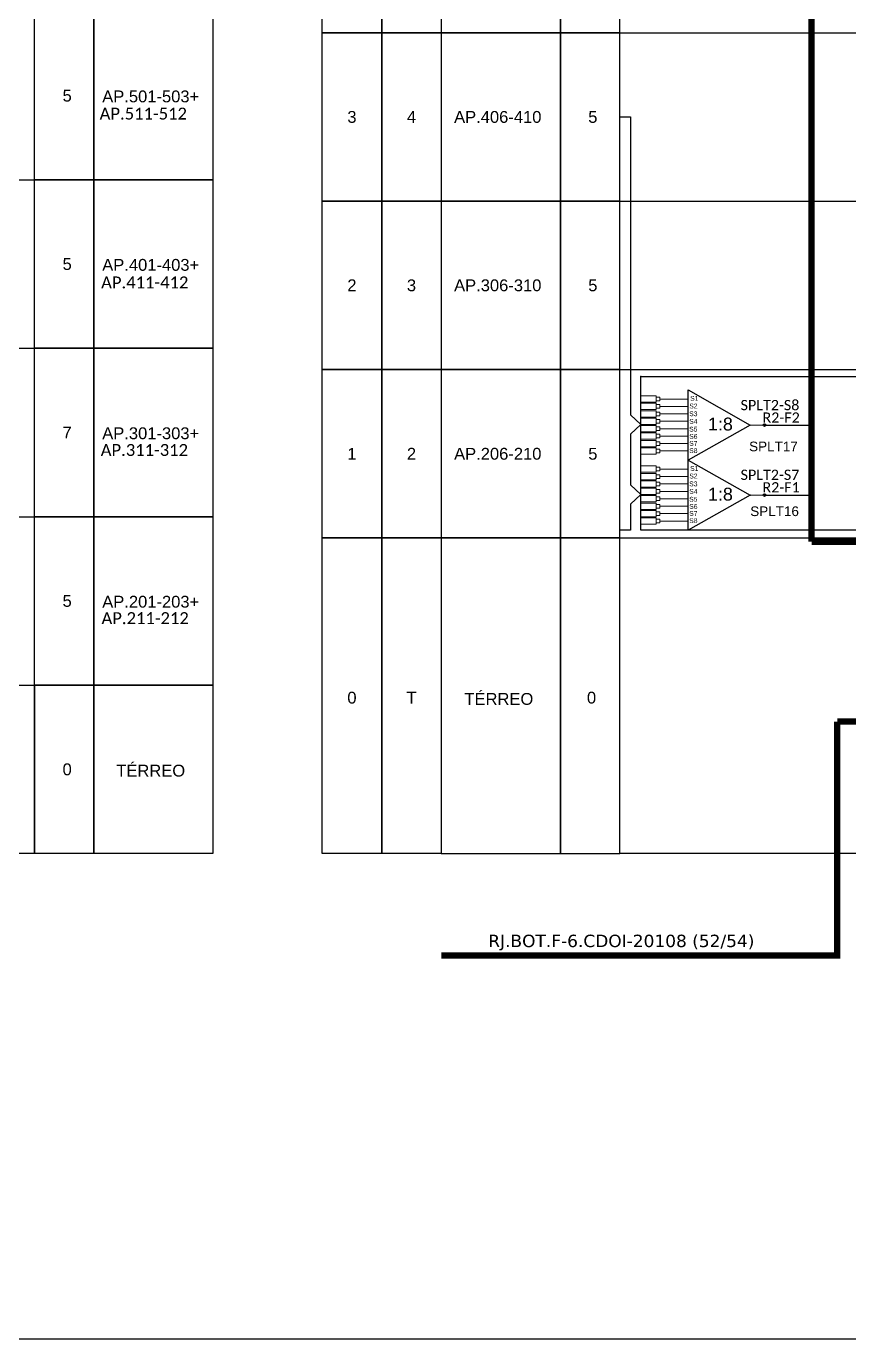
# Model space of a CAD drawing. Header units: millimetres. Extents: x 35553 to 36391, y 58449 to 59043.
# Drawn here: x 36098.6 to 36226.4, y 58448.6 to 58652.7 of the extents above; entities that cross this region are included whole.
import ezdxf
from ezdxf.enums import TextEntityAlignment as Align

# ---------------------------------------------------------------- set-up
doc = ezdxf.new("R2010")
doc.units = ezdxf.units.MM
doc.layers.add('40.1-ETIQUETAS', color=1, linetype='Continuous', lineweight=20)
doc.styles.add('ARIAL', font='arial.ttf')
doc.styles.add('siredit', font='verdana.ttf')
doc.styles.add('WMF-Calibri0', font='calibri.ttf')

# ---------------------------------------------------------------- blocks, each defined once
blk = doc.blocks.new('A$C415C251F')
at = {"color": 3}
blk.add_point((0, 0), dxfattribs=at)

msp = doc.modelspace()

# ---------------------------------------------------------------- hatches: boundary and pattern name
h = msp.add_hatch(color=3)
h.dxf.hatch_style = 1
edge = h.paths.add_edge_path()
edge.add_arc((36213.33, 58590.71), 0.205, 0, 360)
h = msp.add_hatch(color=3)
h.dxf.hatch_style = 1
edge = h.paths.add_edge_path()
edge.add_arc((36213.33, 58579.82), 0.205, 0, 360)

# ---------------------------------------------------------------- linework, layer by layer
for p, q in [((36185.12, 58651.73), (36344.9, 58651.73)), ((36099.8, 58628.84), (36127.58, 58628.84)), ((36185.12, 58625.54), (36344.9, 58625.54)), ((36099.8, 58602.65), (36127.58, 58602.65)), ((36185.12, 58599.34), (36344.9, 58599.34)), ((36099.8, 58576.45), (36127.58, 58576.45)), ((36185.12, 58573.15), (36344.9, 58573.15))]:
    msp.add_line(p, q)
at = {"color": 0}
for p, q in [((36185.12, 58651.73), (36344.9, 58651.73)), ((36099.8, 58628.84), (36099.81, 58628.84)), ((36099.8, 58628.84), (36099.81, 58628.84)), ((36185.12, 58625.54), (36344.9, 58625.54)), ((36099.8, 58602.65), (36099.81, 58602.65)), ((36099.8, 58602.65), (36099.81, 58602.65)), ((36185.12, 58599.34), (36344.9, 58599.34)), ((36099.8, 58576.45), (36099.81, 58576.45)), ((36099.8, 58576.45), (36099.81, 58576.45)), ((36185.12, 58573.15), (36344.9, 58573.15)), ((36190.85, 58524.06), (36190.85, 58573.15)), ((36030.61, 58550.26), (36099.81, 58550.26)), ((36099.81, 58550.26), (36109.07, 58550.26)), ((36099.81, 58524.06), (36099.81, 58550.26)), ((36099.81, 58550.26), (36099.81, 58524.06)), ((36109.07, 58550.26), (36127.58, 58550.26)), ((36109.07, 58524.06), (36109.07, 58550.26)), ((36109.07, 58550.26), (36109.07, 58524.06)), ((36127.58, 58550.26), (36127.58, 58524.06)), ((36099.81, 58524.06), (36030.61, 58524.06)), ((36109.07, 58524.06), (36099.81, 58524.06)), ((36127.58, 58524.06), (36109.07, 58524.06)), ((36247.92, 58524.06), (36190.85, 58524.06))]:
    msp.add_line(p, q, dxfattribs=at)
for points in [[(35552.65, 58448.6), (36391.22, 58448.6), (36391.22, 59042.6), (35552.65, 59042.6), (35552.65, 58448.6)], [(36030.61, 58628.84), (36099.81, 58628.84)], [(36030.61, 58602.65), (36099.81, 58602.65)], [(36030.61, 58576.45), (36099.81, 58576.45)], [(36030.61, 58550.26), (36099.81, 58550.26)]]:
    msp.add_lwpolyline(points)
at = {"color": 6, "const_width": 1}
for points in [[(36220.63, 58696.62), (36220.63, 58572.55)], [(36300.27, 58572.55), (36220.63, 58572.55)]]:
    msp.add_lwpolyline(points, dxfattribs=at)
at = {"color": 0}
for points in [[(36144.56, 58677.93), (36153.81, 58677.93), (36153.81, 58651.73), (36144.56, 58651.73)], [(36153.81, 58677.93), (36163.07, 58677.93), (36163.07, 58651.73), (36153.81, 58651.73)], [(36181.59, 58677.93), (36163.07, 58677.93), (36163.07, 58651.73), (36181.59, 58651.73)], [(36190.85, 58677.93), (36181.59, 58677.93), (36181.59, 58651.73), (36190.85, 58651.73)], [(36099.81, 58655.04), (36109.07, 58655.04), (36109.07, 58628.84), (36099.81, 58628.84)], [(36109.07, 58655.04), (36127.58, 58655.04), (36127.58, 58628.84), (36109.07, 58628.84)], [(36144.56, 58651.73), (36153.81, 58651.73), (36153.81, 58625.54), (36144.56, 58625.54)], [(36153.81, 58651.73), (36163.07, 58651.73), (36163.07, 58625.54), (36153.81, 58625.54)], [(36181.59, 58651.73), (36163.07, 58651.73), (36163.07, 58625.54), (36181.59, 58625.54)], [(36190.85, 58651.73), (36181.59, 58651.73), (36181.59, 58625.54), (36190.85, 58625.54)], [(36099.81, 58628.84), (36109.07, 58628.84), (36109.07, 58602.65), (36099.81, 58602.65)], [(36109.07, 58628.84), (36127.58, 58628.84), (36127.58, 58602.65), (36109.07, 58602.65)], [(36144.56, 58625.54), (36153.81, 58625.54), (36153.81, 58599.34), (36144.56, 58599.34)], [(36153.81, 58625.54), (36163.07, 58625.54), (36163.07, 58599.34), (36153.81, 58599.34)], [(36181.59, 58625.54), (36163.07, 58625.54), (36163.07, 58599.34), (36181.59, 58599.34)], [(36190.85, 58625.54), (36181.59, 58625.54), (36181.59, 58599.34), (36190.85, 58599.34)], [(36099.81, 58602.65), (36109.07, 58602.65), (36109.07, 58576.45), (36099.81, 58576.45)], [(36109.07, 58602.65), (36127.58, 58602.65), (36127.58, 58576.45), (36109.07, 58576.45)], [(36144.56, 58599.34), (36153.81, 58599.34), (36153.81, 58573.15), (36144.56, 58573.15)], [(36153.81, 58599.34), (36163.07, 58599.34), (36163.07, 58573.15), (36153.81, 58573.15)], [(36181.59, 58599.34), (36163.07, 58599.34), (36163.07, 58573.15), (36181.59, 58573.15)], [(36190.85, 58599.34), (36181.59, 58599.34), (36181.59, 58573.15), (36190.85, 58573.15)], [(36099.81, 58576.45), (36109.07, 58576.45), (36109.07, 58550.26), (36099.81, 58550.26)], [(36109.07, 58576.45), (36127.58, 58576.45), (36127.58, 58550.26), (36109.07, 58550.26)], [(36144.56, 58573.15), (36153.81, 58573.15), (36153.81, 58524.06), (36144.56, 58524.06)], [(36153.81, 58573.15), (36163.07, 58573.15), (36163.07, 58524.06), (36153.81, 58524.06)], [(36181.59, 58573.15), (36163.07, 58573.15), (36163.07, 58524.06), (36181.59, 58524.06)], [(36190.85, 58573.15), (36181.59, 58573.15), (36181.59, 58524.06), (36190.85, 58524.06)]]:
    msp.add_lwpolyline(points, close=True, dxfattribs=at)
at = {"color": 3}
for points in [[(36190.85, 58638.63), (36192.5, 58638.63), (36192.5, 58592.3), (36194.07, 58590.8), (36192.5, 58589.29), (36192.5, 58588.13)], [(36192.5, 58588.13), (36192.5, 58588.13), (36192.5, 58581.41), (36194.07, 58579.9), (36192.5, 58578.39), (36192.5, 58574.37), (36190.85, 58574.37)]]:
    msp.add_lwpolyline(points, dxfattribs=at)
at = {"color": 0}
for points in [[(36030.61, 58628.84), (36099.81, 58628.84)], [(36030.61, 58602.65), (36099.81, 58602.65)], [(36030.61, 58576.45), (36099.81, 58576.45)]]:
    msp.add_lwpolyline(points, dxfattribs=at)
at = {"color": 1}
msp.add_lwpolyline([(36194.07, 58598.26), (36247.2, 58598.26), (36247.2, 58574.37), (36194.07, 58574.37)], close=True, dxfattribs=at)
for points in [[(36247.2, 58574.37), (36247.2, 58574.37), (36247.2, 58574.37), (36194.07, 58574.37), (36194.07, 58597.16), (36194.07, 58597.16)], [(36201.44, 58596.16), (36211.1, 58590.71), (36201.44, 58585.26), (36201.44, 58596.16)], [(36201.44, 58585.26), (36211.1, 58579.82), (36201.44, 58574.37), (36201.44, 58585.26)]]:
    msp.add_lwpolyline(points, dxfattribs=at)
at = {"color": 3, "lineweight": 0}
for points in [[(36196.48, 58595.24), (36194.07, 58595.24)], [(36196.48, 58594.25), (36194.07, 58594.25)], [(36196.48, 58594.09), (36194.07, 58594.09)], [(36196.48, 58595.24), (36196.48, 58594.25)], [(36196.48, 58594.09), (36196.48, 58593.1)], [(36197.06, 58594.75), (36201.44, 58594.75)], [(36196.48, 58593.1), (36194.07, 58593.1)], [(36196.48, 58592.94), (36194.07, 58592.94)], [(36196.48, 58591.95), (36194.07, 58591.95)], [(36196.48, 58591.78), (36194.07, 58591.78)], [(36196.48, 58592.94), (36196.48, 58591.95)], [(36196.48, 58591.78), (36196.48, 58590.8)], [(36201.44, 58593.6), (36197.06, 58593.6)], [(36201.44, 58592.44), (36197.06, 58592.44)], [(36196.48, 58590.8), (36194.07, 58590.8)], [(36196.48, 58590.63), (36194.07, 58590.63)], [(36196.48, 58589.64), (36194.07, 58589.64)], [(36196.48, 58590.63), (36196.48, 58589.64)], [(36201.44, 58591.29), (36197.06, 58591.29)], [(36201.44, 58590.14), (36197.06, 58590.14)], [(36196.48, 58589.48), (36194.07, 58589.48)], [(36196.48, 58588.49), (36194.07, 58588.49)], [(36196.48, 58588.32), (36194.07, 58588.32)], [(36196.48, 58589.48), (36196.48, 58588.49)], [(36196.48, 58588.32), (36196.48, 58587.34)], [(36201.44, 58588.98), (36197.06, 58588.98)], [(36201.44, 58587.83), (36197.06, 58587.83)], [(36196.48, 58587.34), (36194.07, 58587.34)], [(36196.48, 58587.17), (36194.07, 58587.17)], [(36196.48, 58586.18), (36194.07, 58586.18)], [(36196.48, 58587.17), (36196.48, 58586.18)], [(36201.44, 58586.68), (36197.06, 58586.68)], [(36196.48, 58584.34), (36194.07, 58584.34)], [(36196.48, 58584.34), (36196.48, 58583.36)], [(36197.06, 58583.85), (36201.44, 58583.85)], [(36196.48, 58583.36), (36194.07, 58583.36)], [(36196.48, 58583.19), (36194.07, 58583.19)], [(36196.48, 58582.21), (36194.07, 58582.21)], [(36196.48, 58582.04), (36194.07, 58582.04)], [(36196.48, 58583.19), (36196.48, 58582.21)], [(36196.48, 58582.04), (36196.48, 58581.05)], [(36201.44, 58582.7), (36197.06, 58582.7)], [(36201.44, 58581.55), (36197.06, 58581.55)], [(36196.48, 58581.05), (36194.07, 58581.05)], [(36196.48, 58580.89), (36194.07, 58580.89)], [(36196.48, 58579.9), (36194.07, 58579.9)], [(36196.48, 58579.73), (36194.07, 58579.73)], [(36196.48, 58580.89), (36196.48, 58579.9)], [(36196.48, 58579.73), (36196.48, 58578.75)], [(36201.44, 58580.39), (36197.06, 58580.39)], [(36196.48, 58578.75), (36194.07, 58578.75)], [(36196.48, 58578.58), (36194.07, 58578.58)], [(36196.48, 58577.59), (36194.07, 58577.59)], [(36196.48, 58577.43), (36194.07, 58577.43)], [(36196.48, 58578.58), (36196.48, 58577.59)], [(36196.48, 58577.43), (36196.48, 58576.44)], [(36201.44, 58579.24), (36197.06, 58579.24)], [(36201.44, 58578.09), (36197.06, 58578.09)], [(36196.48, 58576.44), (36194.07, 58576.44)], [(36196.48, 58576.27), (36194.07, 58576.27)], [(36196.48, 58576.27), (36196.48, 58575.29)], [(36201.44, 58576.93), (36197.06, 58576.93)], [(36201.44, 58575.78), (36197.06, 58575.78)], [(36196.48, 58575.29), (36194.07, 58575.29)]]:
    msp.add_lwpolyline(points, dxfattribs=at)
for points in [[(36197.06, 58595.03), (36196.48, 58595.03), (36196.48, 58594.46), (36197.06, 58594.46)], [(36197.06, 58593.88), (36196.48, 58593.88), (36196.48, 58593.31), (36197.06, 58593.31)], [(36197.06, 58592.73), (36196.48, 58592.73), (36196.48, 58592.16), (36197.06, 58592.16)], [(36197.06, 58591.58), (36196.48, 58591.58), (36196.48, 58591), (36197.06, 58591)], [(36197.06, 58590.42), (36196.48, 58590.42), (36196.48, 58589.85), (36197.06, 58589.85)], [(36197.06, 58589.27), (36196.48, 58589.27), (36196.48, 58588.7), (36197.06, 58588.7)], [(36197.06, 58588.12), (36196.48, 58588.12), (36196.48, 58587.54), (36197.06, 58587.54)], [(36197.06, 58586.96), (36196.48, 58586.96), (36196.48, 58586.39), (36197.06, 58586.39)], [(36197.06, 58584.14), (36196.48, 58584.14), (36196.48, 58583.57), (36197.06, 58583.57)], [(36197.06, 58582.98), (36196.48, 58582.98), (36196.48, 58582.41), (36197.06, 58582.41)], [(36197.06, 58581.83), (36196.48, 58581.83), (36196.48, 58581.26), (36197.06, 58581.26)], [(36197.06, 58580.68), (36196.48, 58580.68), (36196.48, 58580.11), (36197.06, 58580.11)], [(36197.06, 58579.53), (36196.48, 58579.53), (36196.48, 58578.95), (36197.06, 58578.95)], [(36197.06, 58578.37), (36196.48, 58578.37), (36196.48, 58577.8), (36197.06, 58577.8)], [(36197.06, 58577.22), (36196.48, 58577.22), (36196.48, 58576.65), (36197.06, 58576.65)], [(36197.06, 58576.07), (36196.48, 58576.07), (36196.48, 58575.49), (36197.06, 58575.49)]]:
    msp.add_lwpolyline(points, close=True, dxfattribs=at)
at = {"color": 1, "lineweight": 0}
for points in [[(36211.1, 58590.71), (36213.33, 58590.71)], [(36211.1, 58579.82), (36213.33, 58579.82)]]:
    msp.add_lwpolyline(points, dxfattribs=at)
at = {"color": 6}
for points in [[(36213.53, 58590.71), (36220.63, 58590.71)], [(36213.53, 58579.82), (36220.63, 58579.82)]]:
    msp.add_lwpolyline(points, dxfattribs=at)
at = {"color": 1, "const_width": 1}
for points in [[(36224.62, 58544.59), (36224.62, 58508.21), (36163.09, 58508.21)], [(36237.1, 58544.59), (36224.62, 58544.59), (36224.62, 58544.59), (36224.62, 58544.59)]]:
    msp.add_lwpolyline(points, dxfattribs=at)
at = {"color": 3}
for centre in [(36213.33, 58590.71), (36213.33, 58579.82)]:
    msp.add_circle(centre, 0.205, dxfattribs=at)
msp.add_point((36211.1, 58579.82))

# ---------------------------------------------------------------- block references
at = {"color": 3, "extrusion": (0, 0, -1), "xscale": -1, "zscale": -1}
msp.add_blockref('A$C415C251F', (-36194.07, 58598.26), dxfattribs=at)

# ---------------------------------------------------------------- texts
at = {"color": 0, "style": 'ARIAL'}
for s, p in [('5', (36104.91, 58641.94)), ('AP.501-503+', (36117.9, 58641.82)), ('3', (36149.18, 58638.63)), ('4', (36158.44, 58638.63)), ('AP.406-410', (36171.85, 58638.63)), ('5', (36186.63, 58638.63)), ('5', (36104.91, 58615.75)), ('AP.401-403+', (36117.9, 58615.62)), ('2', (36149.18, 58612.44)), ('3', (36158.44, 58612.44)), ('AP.306-310', (36171.85, 58612.44)), ('5', (36186.63, 58612.44)), ('7', (36104.91, 58589.55)), ('AP.301-303+', (36117.9, 58589.43)), ('1', (36149.18, 58586.24)), ('2', (36158.44, 58586.24)), ('AP.206-210', (36171.85, 58586.24)), ('5', (36186.63, 58586.24)), ('5', (36104.91, 58563.36)), ('AP.201-203+', (36117.9, 58563.23)), ('0', (36149.18, 58548.31)), ('T', (36158.44, 58548.31)), ('TÉRREO', (36172.02, 58548.11)), ('0', (36186.43, 58548.31)), ('0', (36104.91, 58537.16)), ('TÉRREO', (36117.9, 58536.96))]:
    msp.add_text(s, height=1.84, dxfattribs=at).set_placement(p, align=Align.MIDDLE_CENTER)
at = {"color": 0, "style": 'WMF-Calibri0'}
for s, p in [('AP.511-512', (36109.96, 58638.22)), ('AP.411-412', (36110.19, 58611.96)), ('AP.311-312', (36110.13, 58585.9)), ('AP.211-212', (36110.25, 58559.75))]:
    msp.add_text(s, height=1.854, dxfattribs=at).set_placement(p)
at = {"color": 1, "style": 'ARIAL'}
for s, height, p in [('S2', 0.75, (36201.63, 58593.29)), ('S1', 0.75, (36201.76, 58594.48)), ('S3', 0.75, (36201.62, 58592.08)), ('S4', 0.75, (36201.62, 58590.9)), ('1:8', 2, (36204.52, 58589.86)), ('S5', 0.75, (36201.61, 58589.69)), ('S6', 0.75, (36201.62, 58588.57)), ('S7', 0.75, (36201.62, 58587.47)), ('S8', 0.75, (36201.62, 58586.36)), ('S1', 0.75, (36201.76, 58583.58)), ('S2', 0.75, (36201.63, 58582.4)), ('S3', 0.75, (36201.62, 58581.18)), ('S5', 0.75, (36201.61, 58578.79)), ('S4', 0.75, (36201.62, 58580.01)), ('1:8', 2, (36204.52, 58578.96)), ('S6', 0.75, (36201.62, 58577.67)), ('S7', 0.75, (36201.62, 58576.58)), ('S8', 0.75, (36201.62, 58575.46))]:
    msp.add_text(s, height=height, dxfattribs=at).set_placement(p)
at = {"color": 2, "style": 'WMF-Calibri0'}
for s, p in [('SPLT2-S8', (36209.6, 58593.01)), ('SPLT2-S7', (36209.6, 58582.17))]:
    msp.add_text(s, height=1.6, dxfattribs=at).set_placement(p)
at = {"color": 6, "style": 'WMF-Calibri0'}
for s, p in [('R2-F2', (36213.01, 58591.07)), ('R2-F1', (36213, 58580.22))]:
    msp.add_text(s, height=1.6, dxfattribs=at).set_placement(p)
at = {"style": 'ARIAL'}
msp.add_text('SPLT17', height=1.5, dxfattribs=at).set_placement((36214.71, 58586.63), align=Align.CENTER)
msp.add_text('SPLT16', height=1.5, dxfattribs=at).set_placement((36211.1, 58576.55))
at = {"layer": '40.1-ETIQUETAS', "style": 'siredit'}
msp.add_text('RJ.BOT.F-6.CDOI-20108 (52/54)', height=1.9246, dxfattribs=at).set_placement((36191.06, 58510.48), align=Align.MIDDLE_CENTER)

doc.saveas('drawing.dxf')
